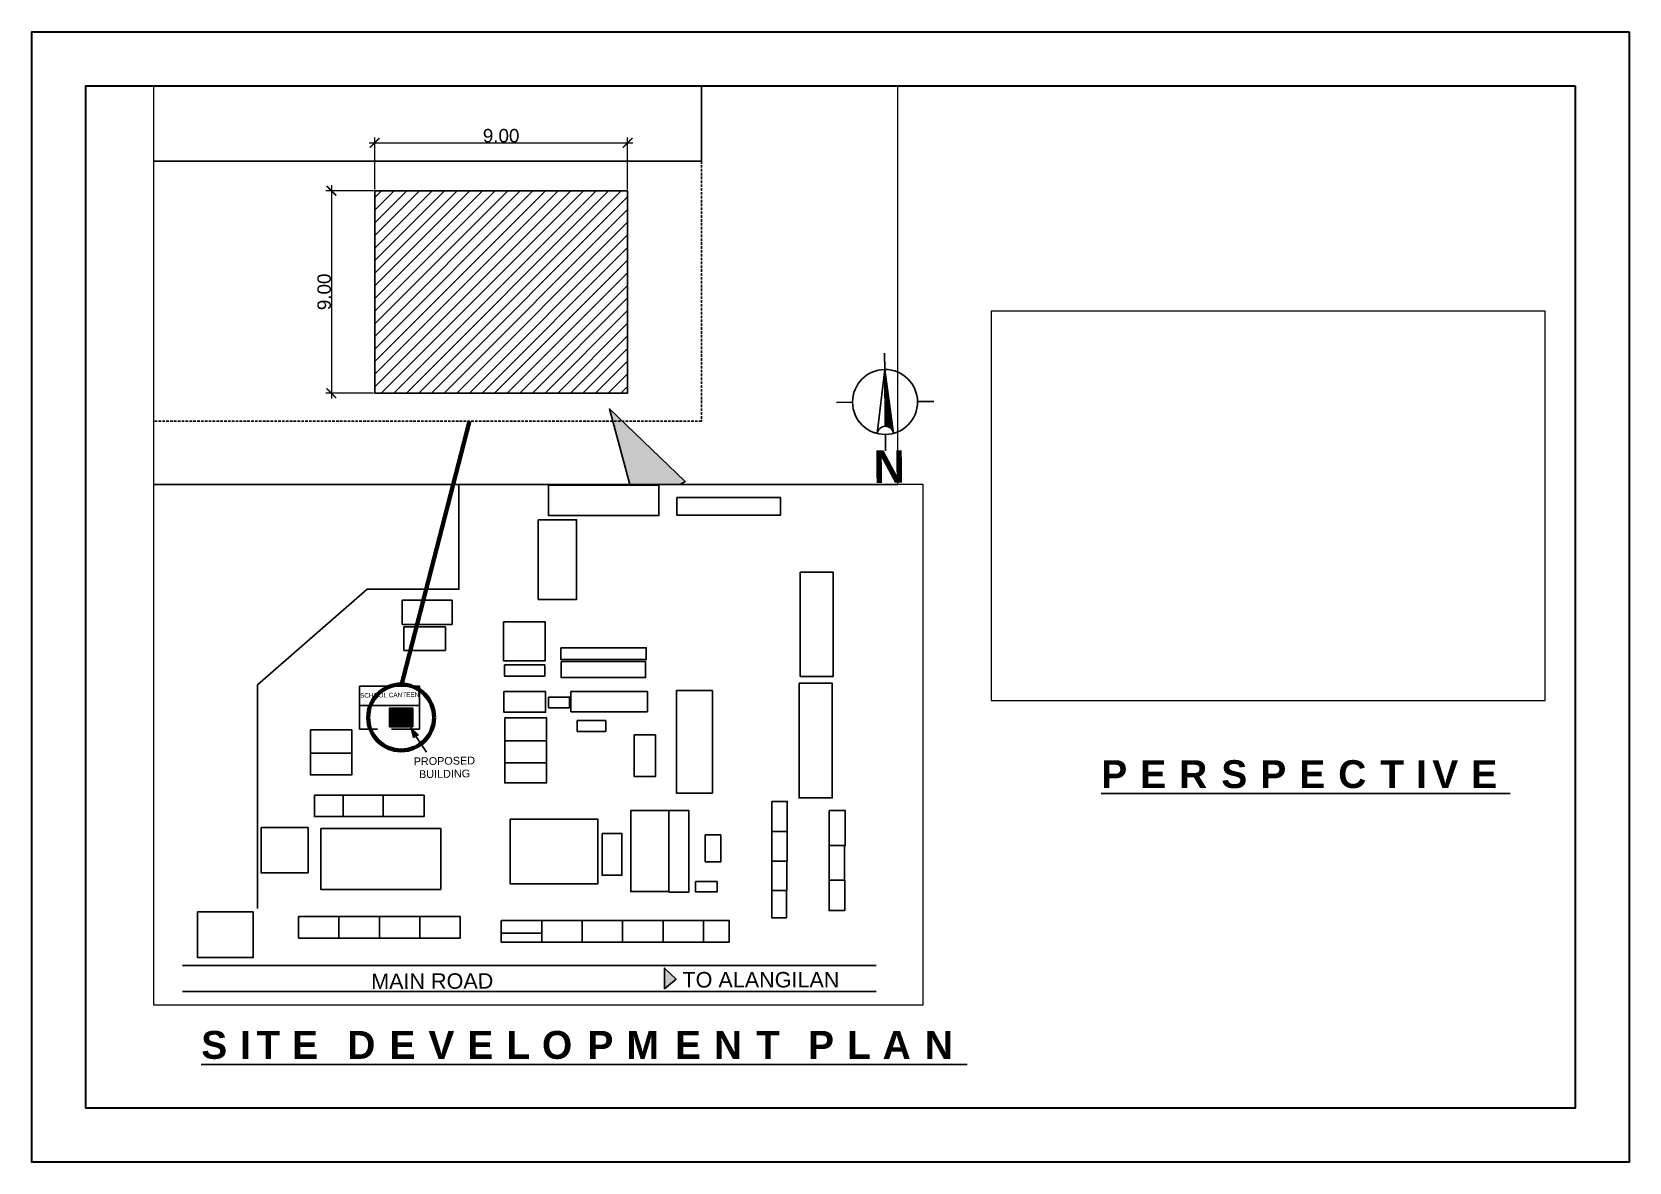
# Paper-space layout 'Layout3' of a CAD drawing. Header units: metres, sheet in millimetres. Extents: x 417 to 714, y 41 to 251.
# The model-space entities are those that its viewports show. They can reach past a viewport. Long polylines and large blocks are cut down to what shows.
import ezdxf

# ---------------------------------------------------------------- set-up
doc = ezdxf.new("R2010")
doc.units = ezdxf.units.M
doc.header["$MEASUREMENT"] = 0
doc.linetypes.add('DASHED2', pattern=[0.375, 0.25, -0.125])
doc.layers.get('Defpoints').update_dxf_attribs({"color": 2})
for name, color, linetype, lineweight in [('curve', 3, 'Continuous', 18), ('DOOR', 6, 'Continuous', 20), ('Switch 2 line', 3, 'Continuous', 30)]:
    doc.layers.add(name, color=color, linetype=linetype, lineweight=lineweight)
doc.layers.add('DIMENSION', color=8, linetype='Continuous')
doc.layers.add('vba_Line', color=1, linetype='Continuous')
doc.styles.add('Arial Bold', font='ARLRDBD.TTF')
doc.styles.get("Standard").update_dxf_attribs({"font": 'arial.ttf'})
doc.dimstyles.new('G FLOOR', dxfattribs={"dimtxt": 0.15, "dimasz": 0.1, "dimexe": 0.05, "dimexo": 0.05, "dimgap": 0.05, "dimtad": 1, "dimzin": 0, "dimdsep": 46, "dimtxsty": 'Standard', "dimblk": 'DOT', "dimcen": 0.07, "dimclrd": 251, "dimclre": 251, "dimclrt": 254, "dimadec": 0, "dimazin": 0, "dimtfac": 1, "dimtofl": 0, "dimtmove": 0, "dimatfit": 2, "dimldrblk": 'DOT', "dimfxl": 1, "dimtolj": 1, "dimtzin": 0, "dimlwd": 5, "dimlwe": 0, "dimarcsym": 1})
picture_1 = doc.add_image_def('image24.jpg', size_in_pixel=(1570, 968))

# ---------------------------------------------------------------- blocks, each defined once
blk = doc.blocks.new('*X608')
at = {"color": 0}
for p, q in [((585.08, 374.38), (585.1, 374.38)), ((585.08, 374.25), (585.11, 374.25)), ((585.08, 374.12), (585.13, 374.12)), ((585.08, 374), (585.14, 374)), ((585.08, 373.88), (585.16, 373.88)), ((585.08, 373.75), (585.17, 373.75)), ((585.08, 373.62), (585.19, 373.62)), ((585.08, 373.5), (585.21, 373.5)), ((585.08, 373.38), (585.22, 373.38)), ((585.08, 373.25), (585.24, 373.25)), ((585.08, 373.12), (585.25, 373.12)), ((585.08, 373), (585.27, 373)), ((585.08, 372.88), (585.28, 372.88)), ((585.08, 372.75), (585.3, 372.75)), ((585.08, 372.62), (585.32, 372.62)), ((585.08, 372.5), (585.33, 372.5)), ((585.08, 372.38), (585.35, 372.38)), ((585.08, 372.25), (585.36, 372.25)), ((585.08, 372.12), (585.38, 372.12)), ((585.08, 372), (585.39, 372)), ((585.08, 371.88), (585.41, 371.88)), ((585.08, 371.75), (585.43, 371.75)), ((585.08, 371.62), (585.44, 371.62)), ((585.08, 371.5), (585.46, 371.5)), ((585.08, 371.38), (585.47, 371.38)), ((585.08, 371.25), (585.49, 371.25)), ((585.08, 371.12), (585.51, 371.12)), ((585.08, 371), (585.52, 371)), ((585.08, 370.88), (585.54, 370.88)), ((585.08, 370.75), (585.55, 370.75)), ((585.08, 370.62), (585.57, 370.62)), ((585.08, 370.5), (585.58, 370.5)), ((585.08, 370.38), (585.6, 370.38)), ((585.08, 370.25), (585.62, 370.25)), ((585.08, 370.12), (585.63, 370.12)), ((585.08, 370), (585.65, 370)), ((585.08, 369.88), (585.66, 369.88)), ((585.08, 369.75), (585.68, 369.75)), ((585.08, 369.62), (585.69, 369.62)), ((585.08, 369.5), (585.71, 369.5)), ((585.08, 369.38), (585.73, 369.38)), ((585.08, 369.25), (585.74, 369.25)), ((585.08, 369.12), (585.76, 369.12)), ((585.08, 369), (585.77, 369)), ((585.08, 368.88), (585.79, 368.88)), ((585.08, 368.75), (585.8, 368.75)), ((585.08, 368.62), (585.82, 368.62)), ((585.08, 368.5), (585.84, 368.5)), ((585.08, 368.38), (585.85, 368.38)), ((585.08, 368.25), (585.87, 368.25)), ((585.08, 368.12), (585.88, 368.12)), ((585.08, 368), (585.9, 368)), ((585.08, 367.88), (585.91, 367.88)), ((585.08, 367.75), (585.93, 367.75)), ((585.08, 367.62), (585.95, 367.62)), ((585.08, 367.5), (585.96, 367.5)), ((585.08, 367.38), (585.98, 367.38)), ((585.08, 367.25), (585.99, 367.25)), ((585.08, 367.12), (586.01, 367.12)), ((585.08, 367), (586.02, 367)), ((585.08, 366.88), (586.04, 366.88)), ((585.08, 366.75), (586.06, 366.75)), ((585.08, 366.62), (586.07, 366.62)), ((585.08, 366.5), (586.09, 366.5)), ((585.08, 366.38), (586.1, 366.38)), ((585.08, 366.25), (586.12, 366.25)), ((585.08, 366.12), (586.14, 366.12)), ((585.08, 366), (586.15, 366)), ((585.08, 365.88), (586.17, 365.88)), ((585.08, 365.75), (586.18, 365.75)), ((585.08, 365.62), (586.2, 365.62)), ((585.08, 365.5), (586.21, 365.5)), ((585.08, 365.38), (586.23, 365.38)), ((585.08, 365.25), (586.25, 365.25)), ((585.08, 365.12), (586.26, 365.12)), ((585.08, 365), (586.28, 365)), ((585.08, 364.88), (586.29, 364.88)), ((585.08, 364.75), (586.31, 364.75)), ((585.08, 364.62), (586.32, 364.62)), ((585.08, 364.5), (586.34, 364.5)), ((585.08, 364.38), (586.36, 364.38)), ((585.08, 364.25), (586.37, 364.25)), ((585.08, 364.12), (586.39, 364.12)), ((585.08, 364), (586.4, 364)), ((585.08, 363.88), (586.42, 363.88)), ((585.08, 363.75), (586.43, 363.75)), ((585.08, 363.62), (586.45, 363.62)), ((585.08, 363.5), (586.47, 363.5)), ((585.08, 363.38), (586.48, 363.38)), ((585.08, 363.25), (586.5, 363.25)), ((585.08, 363.12), (586.51, 363.12)), ((585.08, 363), (586.53, 363)), ((585.08, 362.88), (586.54, 362.88)), ((585.08, 362.75), (586.56, 362.75)), ((585.08, 362.62), (586.58, 362.62)), ((585.08, 362.5), (586.59, 362.5)), ((585.08, 362.38), (586.61, 362.38)), ((585.08, 362.25), (586.62, 362.25)), ((585.08, 362.12), (586.64, 362.12)), ((585.08, 362), (586.65, 362)), ((585.08, 361.88), (586.67, 361.88)), ((585.08, 361.75), (586.69, 361.75)), ((585.08, 361.62), (586.7, 361.62)), ((585.08, 361.5), (586.72, 361.5)), ((585.08, 361.38), (586.73, 361.38)), ((585.08, 361.25), (586.75, 361.25)), ((585.08, 361.12), (586.77, 361.12)), ((585.08, 361), (586.78, 361)), ((585.08, 360.88), (586.8, 360.88)), ((585.08, 360.75), (586.81, 360.75)), ((585.08, 360.62), (586.83, 360.62)), ((585.08, 360.5), (586.84, 360.5)), ((585.08, 360.38), (586.86, 360.38)), ((585.08, 360.25), (586.88, 360.25)), ((585.08, 360.12), (586.89, 360.12)), ((585.08, 360), (586.91, 360)), ((585.08, 359.88), (586.92, 359.88)), ((585.08, 359.75), (586.94, 359.75)), ((585.08, 359.62), (586.95, 359.62)), ((585.08, 359.5), (586.97, 359.5)), ((585.08, 359.38), (586.99, 359.38)), ((585.08, 359.25), (587, 359.25)), ((585.08, 359.12), (587.02, 359.12)), ((585.08, 359), (587.03, 359)), ((585.08, 358.88), (587.05, 358.88)), ((585.08, 358.75), (587.06, 358.75)), ((585.08, 358.62), (587.08, 358.62)), ((585.08, 358.5), (587.1, 358.5)), ((585.08, 358.38), (587.11, 358.38)), ((585.08, 358.25), (587.13, 358.25)), ((585.08, 358.12), (587.14, 358.12)), ((585.08, 358), (587.16, 358)), ((585.08, 357.88), (587.17, 357.88)), ((585.08, 357.75), (587.19, 357.75)), ((585.08, 357.62), (587.21, 357.62)), ((585.08, 357.5), (587.22, 357.5)), ((585.08, 357.38), (587.24, 357.38)), ((585.08, 357.25), (587.25, 357.25)), ((585.08, 357.12), (587.27, 357.12)), ((585.41, 357), (587.28, 357)), ((585.92, 356.88), (587.3, 356.88)), ((586.21, 356.75), (587.32, 356.75)), ((586.43, 356.62), (587.33, 356.62)), ((586.61, 356.5), (587.35, 356.5)), ((586.76, 356.38), (587.36, 356.38)), ((586.88, 356.25), (587.38, 356.25)), ((587, 356.12), (587.39, 356.12)), ((587.09, 356), (587.41, 356)), ((587.18, 355.88), (587.43, 355.88)), ((587.25, 355.75), (587.44, 355.75)), ((587.32, 355.62), (587.46, 355.62)), ((587.38, 355.5), (587.47, 355.5)), ((587.43, 355.38), (587.49, 355.38)), ((587.47, 355.25), (587.51, 355.25)), ((587.5, 355.12), (587.52, 355.12)), ((587.53, 355), (587.54, 355))]:
    blk.add_line(p, q, dxfattribs=at)
blk = doc.blocks.new('A$C33F73565')
at = {"color": 1}
for p, q in [((30, 50), (30, 60)), ((10, 30), (0, 30)), ((60, 30), (50, 30)), ((30, 0), (30, 10))]:
    blk.add_line(p, q, dxfattribs=at)
at = {"color": 8}
for p, q in [((25.04, 10.63), (30, 50)), ((30, 50), (34.96, 10.63)), ((30, 15), (30, 50))]:
    blk.add_line(p, q, dxfattribs=at)
for centre, major_axis, start_param, end_param in [((30, 30), (-20, 0), 3.141593, 9.424778), ((30, 10), (-3.54, 3.54), 4.052319, 6.943256)]:
    blk.add_ellipse(centre, major_axis=major_axis, ratio=1, start_param=start_param, end_param=end_param, dxfattribs=at)
at = {"color": 7, "xscale": 2.000000000116415, "yscale": 2.000000000116415, "zscale": 2.000000000116415}
blk.add_blockref('*X608', (-1140.16, -699.04), dxfattribs=at)
blk = doc.blocks.new('_ArchTick')
at = {"color": 0, "linetype": 'ByBlock', "const_width": 0.15}
blk.add_lwpolyline([(-0.5, -0.5), (0.5, 0.5)], dxfattribs=at)
blk = doc.blocks.new('*D2066')
at = {"layer": 'Defpoints', "color": 0, "ltscale": 0.5, "transparency": 16777216}
for p in [(528.23, 230.89), (481.21, 222), (528.23, 222)]:
    blk.add_point(p, dxfattribs=at)
at = {"layer": 'DIMENSION', "color": 251, "lineweight": 0, "ltscale": 0.5, "transparency": 16777216}
for p, q in [((481.21, 222.2), (481.21, 231.89)), ((528.23, 222.2), (528.23, 231.89))]:
    blk.add_line(p, q, dxfattribs=at)
at = {"layer": 'DIMENSION', "color": 251, "lineweight": 5, "ltscale": 0.5, "transparency": 16777216}
blk.add_line((480.21, 230.89), (529.23, 230.89), dxfattribs=at)
at = {"layer": 'DIMENSION', "color": 251, "lineweight": 5, "ltscale": 0.5, "transparency": 16777216, "xscale": 1.8, "yscale": 1.8, "zscale": 1.8, "rotation": 180}
blk.add_blockref('_ArchTick', (481.21, 230.89), dxfattribs=at)
at = {"layer": 'DIMENSION', "color": 251, "lineweight": 5, "ltscale": 0.5, "transparency": 16777216, "xscale": 1.8, "yscale": 1.8, "zscale": 1.8}
blk.add_blockref('_ArchTick', (528.23, 230.89), dxfattribs=at)
at = {"layer": 'DIMENSION', "color": 254, "ltscale": 0.5, "transparency": 16777216, "insert": (504.72, 232.21), "char_height": 2.5, "attachment_point": 5}
blk.add_mtext('\\A1;9.00', dxfattribs=at)
blk = doc.blocks.new('_Dot')
at = {"color": 0, "linetype": 'ByBlock', "lineweight": -2}
blk.add_line((-0.5, 0), (-1, 0), dxfattribs=at)
at = {"color": 0, "linetype": 'ByBlock', "const_width": 0.5}
blk.add_lwpolyline([(-0.25, 0, 1), (0.25, 0, 1)], format="xyb", close=True, dxfattribs=at)
blk = doc.blocks.new('*D2067')
at = {"layer": 'Defpoints', "color": 0, "ltscale": 0.5, "transparency": 16777216}
for p in [(481.21, 222), (473.15, 184.39), (481.21, 184.39)]:
    blk.add_point(p, dxfattribs=at)
at = {"layer": 'DIMENSION', "color": 251, "lineweight": 5, "ltscale": 0.5, "transparency": 16777216}
blk.add_line((473.15, 223), (473.15, 183.39), dxfattribs=at)
at = {"layer": 'DIMENSION', "color": 251, "lineweight": 0, "ltscale": 0.5, "transparency": 16777216}
for p, q in [((481.01, 222), (472.15, 222)), ((481.01, 184.39), (472.15, 184.39))]:
    blk.add_line(p, q, dxfattribs=at)
at = {"layer": 'DIMENSION', "color": 251, "lineweight": 5, "ltscale": 0.5, "transparency": 16777216, "xscale": 1.8, "yscale": 1.8, "zscale": 1.8}
for p, rotation in [((473.15, 222), 90), ((473.15, 184.39), 270)]:
    blk.add_blockref('_ArchTick', p, dxfattribs=dict(at, rotation=rotation))
at = {"layer": 'DIMENSION', "color": 254, "ltscale": 0.5, "transparency": 16777216, "insert": (471.82, 203.2), "char_height": 2.5, "attachment_point": 5, "rotation": 90}
blk.add_mtext('\\A1;9.00', dxfattribs=at)

msp = doc.modelspace()

# ---------------------------------------------------------------- hatches: boundary and pattern name
h = msp.add_hatch()
h.set_pattern_fill('ANSI31', color=256, scale=0.1)
h.set_pattern_definition([(45, (-21602.6029, 5478.22184), (-0.224506403, 0.224506403), [])])
h.paths.add_polyline_path([(14289.04126, 24544.25354), (14289.04126, 24537.05354), (14298.04126, 24537.05354), (14298.04126, 24544.25354)])
h = msp.add_hatch(color=0)
h.dxf.hatch_style = 1
h.paths.add_polyline_path([(14297.39703, 24536.49179), (14298.37472, 24532.88258), (14300.09717, 24533.90498)])
h = msp.add_hatch(color=256)
h.dxf.hatch_style = 1
h.paths.add_polyline_path([(14395.39709, 24435.72184), (14399.89709, 24439.47184), (14395.39709, 24443.72184)])

# ---------------------------------------------------------------- linework, layer by layer
for p, q in [((14299.23594, 24533.39378), (14303.39709, 24527.22184)), ((14208.89709, 24444.72184), (14477.39709, 24444.72184)), ((14208.89709, 24434.72184), (14477.39709, 24434.72184))]:
    msp.add_line(p, q)
at = {"flags": 128}
for points in [[(14237.89709, 24466.72184), (14237.89709, 24553.22184), (14280.39709, 24590.22184), (14315.89709, 24590.22184), (14315.89709, 24631.22184)], [(14298.04126, 24544.25354), (14289.04126, 24544.25354), (14289.04126, 24537.05354), (14298.04126, 24537.05354), (14298.04126, 24544.25354)]]:
    msp.add_lwpolyline(points, dxfattribs=at)
for points in [[(14350.60112, 24630.49978), (14393.27942, 24630.49978), (14393.27942, 24618.68572), (14350.60112, 24618.68572)], [(14400.25306, 24625.65513), (14440.35125, 24625.65513), (14440.35125, 24618.85996), (14400.25306, 24618.85996)], [(14346.56865, 24617.06747), (14361.39677, 24617.06747), (14361.39677, 24586.29328), (14346.56865, 24586.29328)], [(14447.96577, 24596.7669), (14460.74317, 24596.7669), (14460.74317, 24556.49319), (14447.96577, 24556.49319)], [(14293.93709, 24585.95667), (14313.25314, 24585.95667), (14313.25314, 24576.62521), (14293.93709, 24576.62521)], [(14333.20714, 24577.67011), (14349.20654, 24577.67011), (14349.20654, 24562.54618), (14333.20714, 24562.54618)], [(14294.63741, 24575.63375), (14310.68543, 24575.63375), (14310.68543, 24566.53556), (14294.63741, 24566.53556)], [(14355.29399, 24567.60925), (14388.36108, 24567.60925), (14388.36108, 24563.04234), (14355.29399, 24563.04234)], [(14355.43791, 24562.21523), (14388.14521, 24562.21523), (14388.14521, 24556.06606), (14355.43791, 24556.06606)], [(14333.49599, 24560.92989), (14349.09104, 24560.92989), (14349.09104, 24556.65824), (14333.49599, 24556.65824)], [(14447.48788, 24553.8698), (14460.35312, 24553.8698), (14460.35312, 24509.50412), (14447.48788, 24509.50412)], [(14277.40889, 24552.71001), (14300.67363, 24552.71001), (14300.67363, 24545.30283), (14277.40889, 24545.30283)], [(14400.08003, 24551.09122), (14414.00239, 24551.09122), (14414.00239, 24511.38764), (14400.08003, 24511.38764)], [(14333.32544, 24550.62915), (14349.45394, 24550.62915), (14349.45394, 24542.65397), (14333.32544, 24542.65397)], [(14359.22908, 24550.61234), (14388.82004, 24550.61234), (14388.82004, 24542.84982), (14359.22908, 24542.84982)], [(14350.57265, 24548.53604), (14358.70021, 24548.53604), (14358.70021, 24544.42151), (14350.57265, 24544.42151)], [(14333.64089, 24540.48306), (14349.79882, 24540.48306), (14349.78963, 24531.64054), (14333.6317, 24531.64054)], [(14361.68148, 24539.42019), (14372.71931, 24539.42019), (14372.71931, 24535.16377), (14361.68148, 24535.16377)], [(14258.46115, 24535.79435), (14274.39748, 24535.79435), (14274.39748, 24526.81023), (14258.46115, 24526.81023)], [(14383.76299, 24533.88333), (14391.91013, 24533.88333), (14391.91013, 24517.7697), (14383.76299, 24517.7697)], [(14333.6317, 24531.64054), (14349.78963, 24531.64054), (14349.78963, 24523.0965), (14333.6317, 24523.0965)], [(14258.46115, 24526.81023), (14274.39748, 24526.81023), (14274.39748, 24518.40788), (14258.46115, 24518.40788)], [(14333.6317, 24523.0965), (14349.78963, 24523.0965), (14349.78963, 24515.3154), (14333.6317, 24515.3154)], [(14259.9774, 24510.55171), (14271.15362, 24510.55171), (14271.15362, 24502.31103), (14259.9774, 24502.31103)], [(14271.15362, 24510.55171), (14286.6017, 24510.55171), (14286.6017, 24502.31103), (14271.15362, 24502.31103)], [(14286.6017, 24510.55171), (14302.39749, 24510.55171), (14302.39749, 24502.31103), (14286.6017, 24502.31103)], [(14436.94466, 24508.20109), (14442.9217, 24508.20109), (14442.9217, 24496.48033), (14436.94466, 24496.48033)], [(14382.37445, 24504.6333), (14397.13493, 24504.6333), (14397.13493, 24473.2861), (14382.37445, 24473.2861)], [(14397.13493, 24504.6333), (14404.86997, 24504.6333), (14404.86997, 24473.14427), (14397.13493, 24473.14427)], [(14459.15222, 24504.61453), (14465.41003, 24504.61453), (14465.41003, 24491.07966), (14459.15222, 24491.07966)], [(14335.77142, 24501.31631), (14369.58446, 24501.31631), (14369.58446, 24476.27981), (14335.77142, 24476.27981)], [(14239.34743, 24498.04971), (14257.53199, 24498.04971), (14257.53199, 24480.58111), (14239.34743, 24480.58111)], [(14262.3998, 24497.7113), (14308.83895, 24497.7113), (14308.83895, 24474.14432), (14262.3998, 24474.14432)], [(14436.94466, 24496.48033), (14442.87644, 24496.48033), (14442.87644, 24485.07636), (14436.94466, 24485.07636)], [(14371.26993, 24495.72846), (14378.95215, 24495.72846), (14378.95215, 24479.59844), (14371.26993, 24479.59844)], [(14411.18188, 24495.19422), (14417.22967, 24495.19422), (14417.22967, 24484.78483), (14411.18188, 24484.78483)], [(14459.15222, 24491.07966), (14465.12983, 24491.07966), (14465.12983, 24477.77816), (14459.15222, 24477.77816)], [(14436.94466, 24485.07636), (14442.71377, 24485.07636), (14442.71377, 24473.73421), (14436.94466, 24473.73421)], [(14459.15222, 24477.77816), (14465.15583, 24477.77816), (14465.15583, 24465.94229), (14459.15222, 24465.94229)], [(14407.44874, 24477.17337), (14415.78499, 24477.17337), (14415.78499, 24473.20466), (14407.44874, 24473.20466)], [(14436.94466, 24473.73421), (14442.63215, 24473.73421), (14442.63215, 24463.16723), (14436.94466, 24463.16723)], [(14214.78911, 24465.4617), (14236.31473, 24465.4617), (14236.31473, 24447.77575), (14214.78911, 24447.77575)], [(14253.82619, 24463.62351), (14269.47005, 24463.62351), (14269.47005, 24455.31972), (14253.82619, 24455.31972)], [(14269.47005, 24463.62351), (14285.11392, 24463.62351), (14285.11392, 24455.31972), (14269.47005, 24455.31972)], [(14285.11392, 24463.62351), (14300.75779, 24463.62351), (14300.75779, 24455.31972), (14285.11392, 24455.31972)], [(14300.75779, 24463.62351), (14316.40166, 24463.62351), (14316.40166, 24455.31972), (14300.75779, 24455.31972)], [(14332.28918, 24462.0991), (14347.93304, 24462.0991), (14347.93304, 24457.20571), (14332.28918, 24457.20571)], [(14347.93304, 24462.0991), (14363.57691, 24462.0991), (14363.57691, 24453.79532), (14347.93304, 24453.79532)], [(14363.57691, 24462.0991), (14379.22078, 24462.0991), (14379.22078, 24453.79532), (14363.57691, 24453.79532)], [(14379.22078, 24462.0991), (14394.86465, 24462.0991), (14394.86465, 24453.79532), (14379.22078, 24453.79532)], [(14394.86465, 24462.0991), (14410.50851, 24462.0991), (14410.50851, 24453.79532), (14394.86465, 24453.79532)], [(14410.50851, 24462.0991), (14420.50481, 24462.0991), (14420.50481, 24453.79532), (14410.50851, 24453.79532)], [(14332.28918, 24457.20571), (14347.93304, 24457.20571), (14347.93304, 24453.74319), (14332.28918, 24453.74319)]]:
    msp.add_lwpolyline(points, close=True)
at = {"linetype": 'DASHED2', "ltscale": 10}
msp.add_lwpolyline([(14277.40889, 24545.30283), (14300.67363, 24545.30283), (14300.67363, 24536.05354), (14277.40889, 24536.05354)], close=True, dxfattribs=at)
at = {"color": 0, "flags": 128}
msp.add_lwpolyline([(14298.37472, 24532.88258), (14297.39703, 24536.49179), (14300.09717, 24533.90498)], close=True, dxfattribs=at)
at = {"flags": 128}
msp.add_lwpolyline([(14395.39709, 24435.72184), (14395.39709, 24443.72184), (14399.89709, 24439.47184)], close=True, dxfattribs=at)

# ---------------------------------------------------------------- texts
at = {"attachment_point": 1}
for s, width, gutter_width, insert, char_height, rotation in [('SCHOOL CANTEEN', 23.3979121, 0.58841, (14277.63598, 24550.02587), 1.7652238, 0.864474), ('\\pi49.14598;PROPOSED \\P\\pi51.13711;BUILDING', 121.5, 1, (14249.21979, 24524.4193), 3, 0.864474), ('MAIN ROAD', 121.5, 1, (14281.91921, 24441.57939), 5.97, 0.236382)]:
    msp.add_mtext_dynamic_manual_height_columns(s, width=width, gutter_width=gutter_width, heights=[0], dxfattribs=dict(at, insert=insert, char_height=char_height, rotation=rotation))
at = {"insert": (14402.39709, 24442.22184), "char_height": 5.97, "attachment_point": 1}
msp.add_mtext_dynamic_manual_height_columns('TO ALANGILAN', width=121.5, gutter_width=1, heights=[0], dxfattribs=at)

# ---------------------------------------------------------------- pictures from other files: only their frames are drawn
at = {"layer": 'Switch 2 line', "ltscale": 0.5}
image = msp.add_image(picture_1, insert=(16768.13759, 21977.48721), size_in_units=(2935.06303, 1809.64396), dxfattribs=at)
image.dxf.flags = 7

psp = doc.layouts.new('Layout3')

# ---------------------------------------------------------------- linework, layer by layer
at = {"layer": 'DOOR', "color": 1, "lineweight": 70, "ltscale": 0.5, "true_color": 0xff0000}
psp.add_lwpolyline([(486.129, 129.914), (498.831, 179.164)], dxfattribs=at)
psp.add_circle((486.129, 124.119), 6.132, dxfattribs=at)
at = {"layer": 'Switch 2 line', "ltscale": 0.5}
for points in [[(714.47, 251.497), (714.47, 41.497), (417.47, 41.497), (417.47, 251.497)], [(704.47, 241.497), (704.47, 51.497), (427.47, 51.497), (427.47, 241.497)]]:
    psp.add_lwpolyline(points, close=True, dxfattribs=at)

# ---------------------------------------------------------------- block references
at = {"layer": 'vba_Line', "color": 7, "xscale": 0.3019361700920089, "yscale": 0.3019361700920089, "zscale": 0.3019361700920089, "rotation": 0.5403715248968779}
psp.add_blockref('A$C33F73565', (567.146, 173.596), dxfattribs=at)

# ---------------------------------------------------------------- texts
at = {"char_height": 5.18318, "attachment_point": 1}
for s, insert in [('{\\fArial|b1|i0|c0|p34;\\T1.5;\\LPERSPECTIVE}', (616.32, 116.171)), ('{\\fArial|b1|i0|c0|p34;\\T1.5;\\LSITE DEVELOPMENT PLAN}', (448.955, 65.855))]:
    psp.add_mtext_dynamic_manual_height_columns(s, width=155.24704, gutter_width=0.74, heights=[0], dxfattribs=dict(at, insert=insert))
at = {"layer": 'curve', "color": 9, "ltscale": 3, "true_color": 0xb8b8b8, "insert": (573.932, 173.729), "char_height": 6.03872, "width": 11.04589, "attachment_point": 9, "rotation": 180.54037, "style": 'Arial Bold'}
psp.add_mtext('{\\Fbold|c0;\\C0;N}', dxfattribs=at)

# ---------------------------------------------------------------- dimensions: what is measured, and where the dimension line sits
at = {"layer": 'DIMENSION', "ltscale": 0.5}
dim = psp.add_linear_dim(base=(528.229, 230.886), p1=(481.209, 222.004), p2=(528.229, 222.004), dimstyle='G FLOOR', override={"dimtxt": 2.5, "dimasz": 1.8, "dimexe": 1, "dimexo": 0.2, "dimlfac": -0.191407, "dimblk1": 'ArchTick', "dimblk2": 'ArchTick', "dimsah": 1, "dimdle": 1}, dxfattribs=at)
dim.commit()
dim.dimension.update_dxf_attribs({"geometry": '*D2066', "text_midpoint": (504.719, 232.213)})
dim = psp.add_linear_dim(base=(473.148, 184.388), p1=(481.209, 222.004), p2=(481.209, 184.388), angle=90, text='9.00', dimstyle='G FLOOR', override={"dimtxt": 2.5, "dimasz": 1.8, "dimexe": 1, "dimexo": 0.2, "dimlfac": -0.191407, "dimblk1": 'ArchTick', "dimblk2": 'ArchTick', "dimsah": 1, "dimdle": 1}, dxfattribs=at)
dim.commit()
dim.dimension.update_dxf_attribs({"geometry": '*D2067', "text_midpoint": (471.822, 203.196)})

# ---------------------------------------------------------------- viewports
at = {"layer": 'Defpoints', "ltscale": 0.5}
for center, size, view_center_point, view_height, status in [((509.282, 204.435), (138.386, 74.12328), (14294.41452, 24540.89073), 14.1876947, 4), ((647.379, 163.433), (103.032, 72.36144), (18430.65799, 22884.04845), 1721.8384996, 3)]:
    psp.add_viewport(center=center, size=size, view_center_point=view_center_point, view_height=view_height, status=status, dxfattribs=at)
psp.add_viewport(center=(511.657, 119.049), size=(143.137, 96.6497), view_center_point=(14346.6591, 24530.10293), view_height=201.1049784, dxfattribs=at)

doc.saveas('drawing.dxf')
